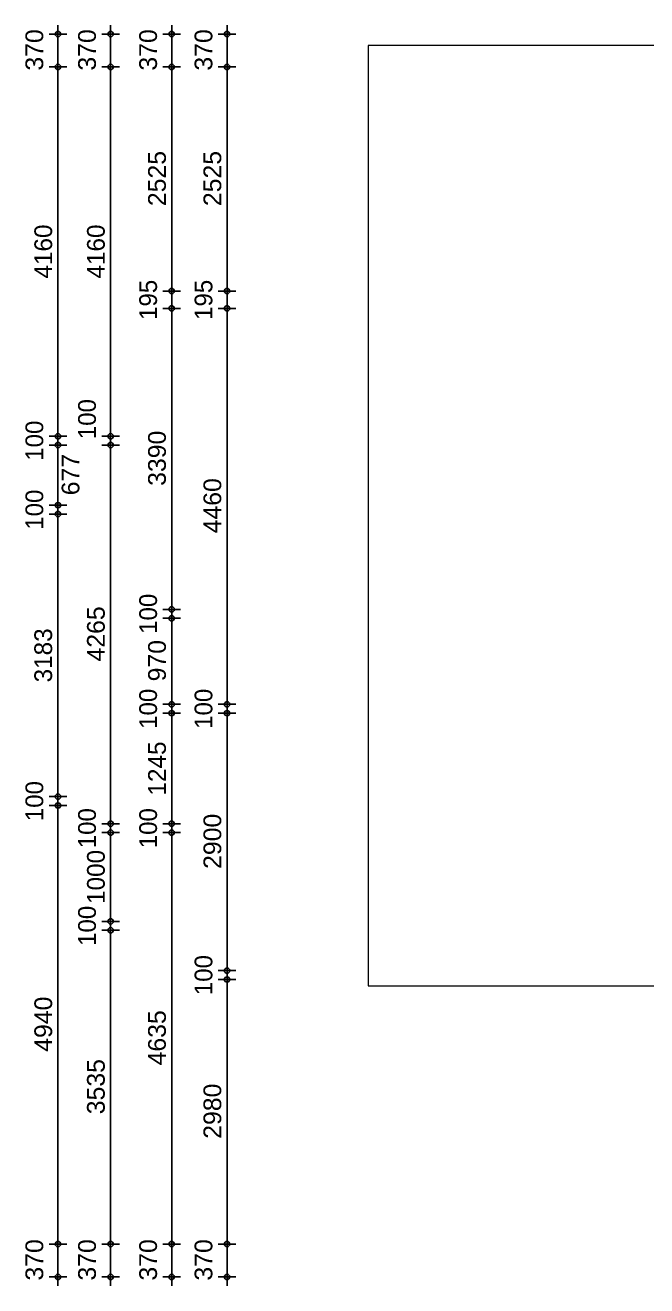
# Model space of a CAD drawing. Header units: millimetres. Extents: x 0 to 59350, y 0 to 29700.
# Drawn here: x 21768 to 25269, y 7488 to 14588 of the extents above; entities that cross this region are included whole.
import ezdxf

# ---------------------------------------------------------------- set-up
doc = ezdxf.new("R2010")
doc.units = ezdxf.units.MM
doc.layers.add('Standard', color=7, linetype='Continuous', lineweight=25)
doc.styles.add('ARIAL', font='arial.ttf')

msp = doc.modelspace()

# ---------------------------------------------------------------- linework, layer by layer
at = {"layer": 'Standard', "color": 7, "linetype": 'Continuous', "lineweight": -3}
for p, q in [((21952.5, 14538.1), (21952.5, 14588.1)), ((22249.1, 14538.1), (22249.1, 14588.1)), ((22593.3, 14538.1), (22593.3, 14588.1)), ((22905.2, 14538.1), (22905.2, 14588.1)), ((21952.5, 14538.1), (21902.5, 14538.1)), ((21952.5, 14538.1), (22002.5, 14538.1)), ((21952.5, 14353.1), (21952.5, 14538.1)), ((22249.1, 14538.1), (22199.1, 14538.1)), ((22249.1, 14538.1), (22299.1, 14538.1)), ((22249.1, 14353.1), (22249.1, 14538.1)), ((22593.3, 14538.1), (22543.3, 14538.1)), ((22593.3, 14538.1), (22643.3, 14538.1)), ((22593.3, 14353.1), (22593.3, 14538.1)), ((22905.2, 14538.1), (22855.2, 14538.1)), ((22905.2, 14538.1), (22955.2, 14538.1)), ((22905.2, 14353.1), (22905.2, 14538.1)), ((21952.5, 14353.1), (21902.5, 14353.1)), ((21952.5, 14353.1), (22002.5, 14353.1)), ((21952.5, 12273.1), (21952.5, 14353.1)), ((22249.1, 14353.1), (22199.1, 14353.1)), ((22249.1, 14353.1), (22299.1, 14353.1)), ((22249.1, 12273.1), (22249.1, 14353.1)), ((22593.3, 14353.1), (22543.3, 14353.1)), ((22593.3, 14353.1), (22643.3, 14353.1)), ((22593.3, 13090.6), (22593.3, 14353.1)), ((22905.2, 14353.1), (22855.2, 14353.1)), ((22905.2, 14353.1), (22955.2, 14353.1)), ((22905.2, 13090.6), (22905.2, 14353.1)), ((22593.3, 13090.6), (22543.3, 13090.6)), ((22593.3, 13090.6), (22643.3, 13090.6)), ((22593.3, 12993.1), (22593.3, 13090.6)), ((22905.2, 13090.6), (22855.2, 13090.6)), ((22905.2, 13090.6), (22955.2, 13090.6)), ((22905.2, 12993.1), (22905.2, 13090.6)), ((22593.3, 12993.1), (22543.3, 12993.1)), ((22593.3, 12993.1), (22643.3, 12993.1)), ((22593.3, 11298.1), (22593.3, 12993.1)), ((22905.2, 12993.1), (22855.2, 12993.1)), ((22905.2, 12993.1), (22955.2, 12993.1)), ((22905.2, 10763.1), (22905.2, 12993.1)), ((21952.5, 12273.1), (21902.5, 12273.1)), ((21952.5, 12223.1), (21902.5, 12223.1)), ((21952.5, 12273.1), (22002.5, 12273.1)), ((21952.5, 12223.1), (21952.5, 12273.1)), ((21952.5, 12223.1), (22002.5, 12223.1)), ((21952.5, 11884.6), (21952.5, 12223.1)), ((22249.1, 12273.1), (22199.1, 12273.1)), ((22249.1, 12223.1), (22199.1, 12223.1)), ((22249.1, 12273.1), (22299.1, 12273.1)), ((22249.1, 12223.1), (22249.1, 12273.1)), ((22249.1, 12223.1), (22299.1, 12223.1)), ((22249.1, 10090.6), (22249.1, 12223.1)), ((21952.5, 11884.6), (21902.5, 11884.6)), ((21952.5, 11884.6), (22002.5, 11884.6)), ((21952.5, 11834.6), (21952.5, 11884.6)), ((21952.5, 11834.6), (21902.5, 11834.6)), ((21952.5, 11834.6), (22002.5, 11834.6)), ((21952.5, 10243.1), (21952.5, 11834.6)), ((22593.3, 11298.1), (22543.3, 11298.1)), ((22593.3, 11298.1), (22643.3, 11298.1)), ((22593.3, 11248.1), (22593.3, 11298.1)), ((22593.3, 11248.1), (22543.3, 11248.1)), ((22593.3, 11248.1), (22643.3, 11248.1)), ((22593.3, 10763.1), (22593.3, 11248.1)), ((22593.3, 10763.1), (22543.3, 10763.1)), ((22593.3, 10763.1), (22643.3, 10763.1)), ((22593.3, 10713.1), (22593.3, 10763.1)), ((22905.2, 10763.1), (22855.2, 10763.1)), ((22905.2, 10763.1), (22955.2, 10763.1)), ((22905.2, 10713.1), (22905.2, 10763.1)), ((22593.3, 10713.1), (22543.3, 10713.1)), ((22593.3, 10713.1), (22643.3, 10713.1)), ((22593.3, 10090.6), (22593.3, 10713.1)), ((22905.2, 10713.1), (22855.2, 10713.1)), ((22905.2, 10713.1), (22955.2, 10713.1)), ((22905.2, 9263.1), (22905.2, 10713.1)), ((21952.5, 10243.1), (21902.5, 10243.1)), ((21952.5, 10243.1), (22002.5, 10243.1)), ((21952.5, 10193.1), (21952.5, 10243.1)), ((21952.5, 10193.1), (21902.5, 10193.1)), ((21952.5, 10193.1), (22002.5, 10193.1)), ((21952.5, 7723.1), (21952.5, 10193.1)), ((22249.1, 10090.6), (22199.1, 10090.6)), ((22249.1, 10090.6), (22299.1, 10090.6)), ((22249.1, 10040.6), (22249.1, 10090.6)), ((22593.3, 10090.6), (22543.3, 10090.6)), ((22593.3, 10090.6), (22643.3, 10090.6)), ((22593.3, 10040.6), (22593.3, 10090.6)), ((22249.1, 10040.6), (22199.1, 10040.6)), ((22249.1, 10040.6), (22299.1, 10040.6)), ((22249.1, 9540.6), (22249.1, 10040.6)), ((22593.3, 10040.6), (22543.3, 10040.6)), ((22593.3, 10040.6), (22643.3, 10040.6)), ((22593.3, 7723.1), (22593.3, 10040.6)), ((22249.1, 9540.6), (22199.1, 9540.6)), ((22249.1, 9540.6), (22299.1, 9540.6)), ((22249.1, 9490.6), (22249.1, 9540.6)), ((22249.1, 9490.6), (22199.1, 9490.6)), ((22249.1, 9490.6), (22299.1, 9490.6)), ((22249.1, 7723.1), (22249.1, 9490.6)), ((22905.2, 9263.1), (22855.2, 9263.1)), ((22905.2, 9263.1), (22955.2, 9263.1)), ((22905.2, 9213.1), (22905.2, 9263.1)), ((22905.2, 9213.1), (22855.2, 9213.1)), ((22905.2, 9213.1), (22955.2, 9213.1)), ((22905.2, 7723.1), (22905.2, 9213.1)), ((21952.5, 7723.1), (21902.5, 7723.1)), ((21952.5, 7723.1), (22002.5, 7723.1)), ((21952.5, 7538.1), (21952.5, 7723.1)), ((22249.1, 7723.1), (22199.1, 7723.1)), ((22249.1, 7723.1), (22299.1, 7723.1)), ((22249.1, 7538.1), (22249.1, 7723.1)), ((22593.3, 7723.1), (22543.3, 7723.1)), ((22593.3, 7723.1), (22643.3, 7723.1)), ((22593.3, 7538.1), (22593.3, 7723.1)), ((22905.2, 7723.1), (22855.2, 7723.1)), ((22905.2, 7723.1), (22955.2, 7723.1)), ((22905.2, 7538.1), (22905.2, 7723.1)), ((21952.5, 7538.1), (21902.5, 7538.1)), ((21952.5, 7538.1), (21952.5, 7488.1)), ((21952.5, 7538.1), (22002.5, 7538.1)), ((22249.1, 7538.1), (22199.1, 7538.1)), ((22249.1, 7538.1), (22249.1, 7488.1)), ((22249.1, 7538.1), (22299.1, 7538.1)), ((22593.3, 7538.1), (22543.3, 7538.1)), ((22593.3, 7538.1), (22593.3, 7488.1)), ((22593.3, 7538.1), (22643.3, 7538.1)), ((22905.2, 7538.1), (22855.2, 7538.1)), ((22905.2, 7538.1), (22905.2, 7488.1)), ((22905.2, 7538.1), (22955.2, 7538.1))]:
    msp.add_line(p, q, dxfattribs=at)
at = {"layer": 'Standard', "color": 61, "linetype": 'Continuous', "lineweight": 18}
for p, q in [((25350, 14473.1), (23700, 14473.1)), ((23700, 14473.1), (23700, 9178.1)), ((23700, 9178.1), (25350, 9178.1))]:
    msp.add_line(p, q, dxfattribs=at)
at = {"layer": 'Standard', "color": 117, "linetype": 'Continuous', "lineweight": 18}
for p, q in [((25350, 14473.1), (23700, 14473.1)), ((23700, 14473.1), (23700, 9178.1)), ((23700, 9178.1), (25350, 9178.1))]:
    msp.add_line(p, q, dxfattribs=at)
at = {"layer": 'Standard', "color": 7, "linetype": 'Continuous', "lineweight": -3}
for centre in [(21952.5, 14538.1), (22249.1, 14538.1), (22593.3, 14538.1), (22905.2, 14538.1), (21952.5, 14353.1), (22249.1, 14353.1), (22593.3, 14353.1), (22905.2, 14353.1), (22593.3, 13090.6), (22905.2, 13090.6), (22593.3, 12993.1), (22905.2, 12993.1), (21952.5, 12273.1), (22249.1, 12273.1), (21952.5, 12223.1), (22249.1, 12223.1), (21952.5, 11884.6), (21952.5, 11834.6), (22593.3, 11298.1), (22593.3, 11248.1), (22593.3, 10763.1), (22593.3, 10713.1), (22905.2, 10763.1), (22905.2, 10713.1), (21952.5, 10243.1), (21952.5, 10193.1), (22249.1, 10090.6), (22593.3, 10090.6), (22249.1, 10040.6), (22593.3, 10040.6), (22249.1, 9540.6), (22249.1, 9490.6), (22905.2, 9263.1), (22905.2, 9213.1), (21952.5, 7723.1), (22249.1, 7723.1), (22593.3, 7723.1), (22905.2, 7723.1), (21952.5, 7538.1), (22249.1, 7538.1), (22593.3, 7538.1), (22905.2, 7538.1)]:
    msp.add_circle(centre, 15, dxfattribs=at)

# ---------------------------------------------------------------- texts
at = {"layer": 'Standard', "color": 7, "linetype": 'Continuous', "lineweight": -3, "char_height": 100, "attachment_point": 7, "rotation": 90, "style": 'ARIAL'}
for s, insert, width in [('\\W1.00;370', (21870.7, 14332.4), 285.149), ('\\W1.00;370', (22167.4, 14332.4), 285.149), ('\\W1.00;370', (22511.5, 14332.4), 285.149), ('\\W1.00;370', (22823.5, 14332.4), 285.149), ('\\W1.00;2525', (22561.6, 13569.3), 363.563), ('\\W1.00;2525', (22873.5, 13569.3), 363.563), ('\\W0.98;4160', (21920.8, 13161.1), 362.353), ('\\W0.98;4160', (22217.4, 13161.1), 362.353), ('\\W0.97;195', (22511.6, 12928.1), 283.554), ('\\W0.97;195', (22823.5, 12928.1), 283.554), ('\\W0.97;100', (22167.4, 12256.4), 283.554), ('\\W0.97;100', (21870.8, 12134.9), 283.554), ('\\W1.00;3390', (22561.5, 11993.6), 363.563), ('\\W1.00;677', (22074.4, 11940.5), 285.149), ('\\W1.00;4460', (22873.5, 11726.1), 363.563), ('\\W0.97;100', (21870.8, 11746.4), 283.554), ('\\W0.97;100', (22511.6, 11159.9), 283.554), ('\\W1.00;4265', (22217.4, 11004.3), 363.563), ('\\W0.98;3183', (21920.7, 10886.6), 362.353), ('\\W1.00;970', (22561.6, 10892.4), 285.149), ('\\W0.97;100', (22511.6, 10624.9), 283.554), ('\\W0.97;100', (22823.5, 10624.9), 283.554), ('\\W0.98;1245', (22561.6, 10249.3), 362.353), ('\\W0.97;100', (21870.8, 10104.9), 283.554), ('\\W0.97;100', (22167.4, 9952.4), 283.554), ('\\W0.97;100', (22511.6, 9952.4), 283.554), ('\\W1.00;2900', (22873.5, 9836.1), 363.563), ('\\W0.98;1000', (22217.4, 9638.6), 362.353), ('\\W0.97;100', (22167.4, 9402.4), 283.554), ('\\W0.97;100', (22823.5, 9124.9), 283.554), ('\\W1.00;4940', (21920.8, 8806.1), 363.563), ('\\W1.00;4635', (22561.5, 8729.3), 363.563), ('\\W1.00;3535', (22217.4, 8454.3), 363.563), ('\\W1.00;2980', (22873.5, 8316.1), 363.563), ('\\W1.00;370', (21870.7, 7517.4), 285.149), ('\\W1.00;370', (22167.4, 7517.4), 285.149), ('\\W1.00;370', (22511.5, 7517.4), 285.149), ('\\W1.00;370', (22823.5, 7517.4), 285.149)]:
    msp.add_mtext(s, dxfattribs=dict(at, insert=insert, width=width))

doc.saveas('drawing.dxf')
